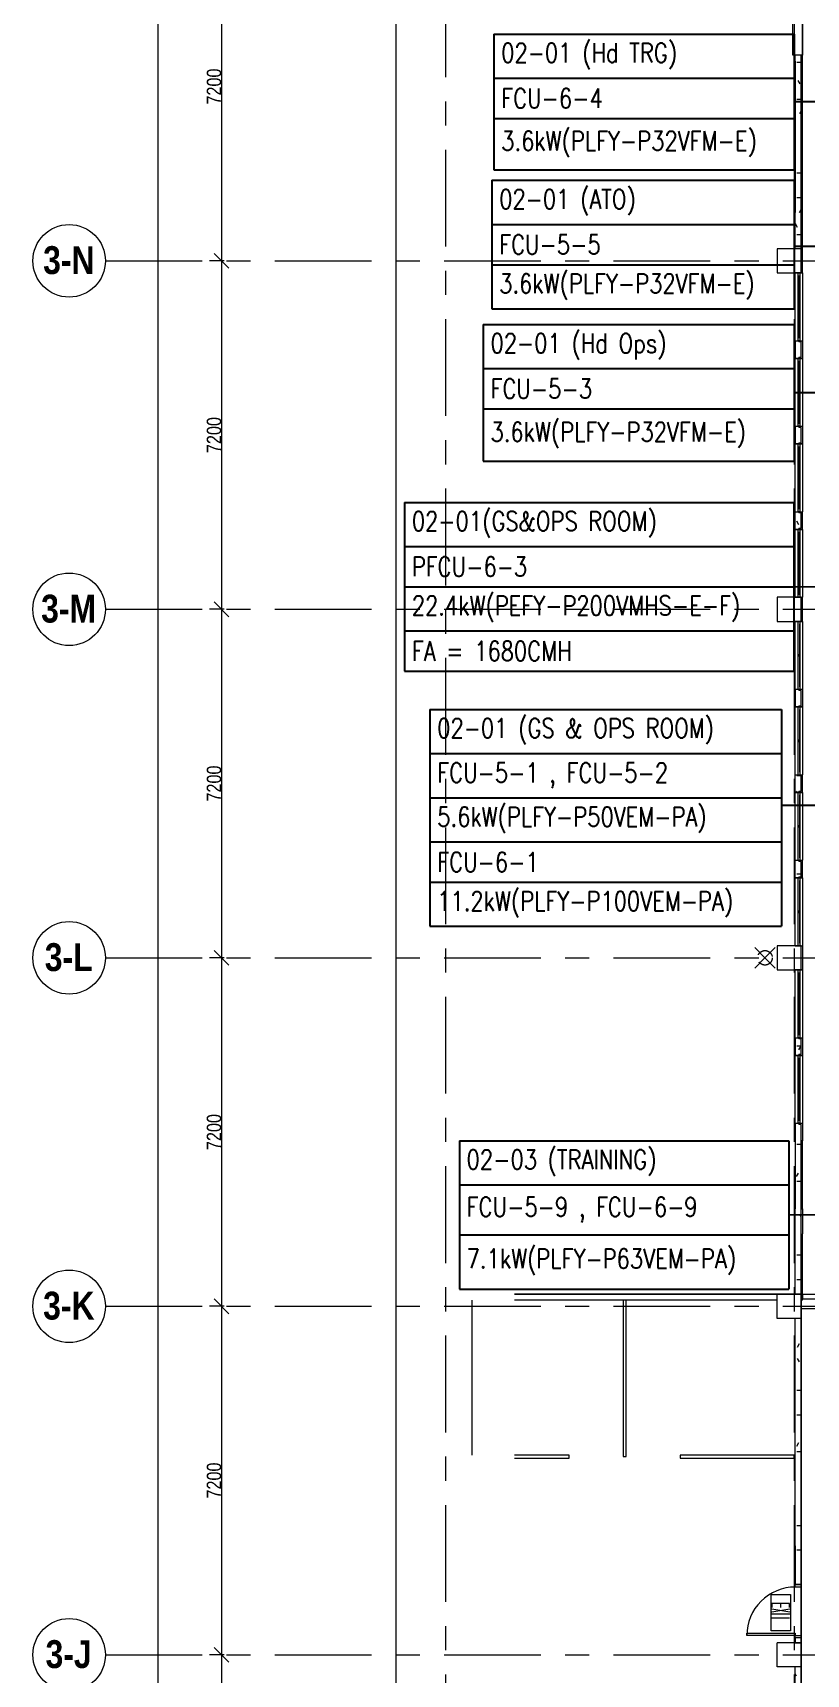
# Model space of a CAD drawing. Header units: millimetres. Extents: x 50620 to 404449, y -131543 to 97.
# Drawn here: x 311382 to 327363, y -64398 to -30488 of the extents above; entities that cross this region are included whole.
import ezdxf

# ---------------------------------------------------------------- set-up
doc = ezdxf.new("R2010")
doc.units = ezdxf.units.MM
doc.linetypes.add('IDA - Grid Line', pattern=[3500, 2000, -500, 500, -500])
doc.linetypes.add('IDA - Hidden 065', pattern=[537.5, 375, -162.5])
doc.layers.get('Defpoints').update_dxf_attribs({"color": 130})
for name, color, linetype, lineweight in [('A-_ANOT----_D', 8, 'Continuous', 9), ('A-_DETA----_ED-1', 8, 'Continuous', 9), ('A-_DETA----_ED-2', 8, 'IDA - Hidden 065', 9), ('A-_DOOR----_E', 8, 'Continuous', 9), ('A-_FLOR----_E', 8, 'Continuous', 9), ('A-_FURT----_E', 8, 'Continuous', 9), ('A-_HANR----_E1', 8, 'Continuous', 9), ('A-_HANR----_E3', 8, 'Continuous', 9), ('A-_WALL----_E', 8, 'Continuous', 9), ('A-_WALL----_E-1', 8, 'Continuous', 18), ('A-_WALL----_H-1', 8, 'Continuous', 9), ('A-_WALL----_H-2', 8, 'Continuous', 9), ('A-_WALLPRTN_E', 8, 'Continuous', 9), ('A-_WALLPRTN_E-1', 8, 'Continuous', 18), ('A-_WIND----_E', 8, 'Continuous', 9), ('E-_LIGT----_E', 8, 'Continuous', 5), ('M-_ARCHI', 8, 'Continuous', 5), ('M_ACMV_ANNOTATION', 7, 'Continuous', 20), ('S-_ANOTGRID_E', 8, 'Continuous', 5), ('S-_COLN----_E', 8, 'Continuous', 5), ('S-_COLN----_E-1', 8, 'Continuous', 5)]:
    doc.layers.add(name, color=color, linetype=linetype, lineweight=lineweight)
doc.layers.add('A-_DETA----_E-13', color=5, linetype='IDA - Hidden 065', lineweight=9, true_color=0x0000ff)
doc.layers.add('S-_ANOTGRID_E-1', color=9, linetype='IDA - Grid Line', lineweight=5, true_color=0x808080)
doc.styles.add('Arial', font='arial.ttf', dxfattribs={"width": 0.8, "height": 300})
doc.styles.add('Arial Narrow_B', font='ARIALNB.TTF', dxfattribs={"height": 150})
doc.styles.add('SIMPLEX', font='simplex.shx', dxfattribs={"width": 0.8})
doc.styles.get("Standard").update_dxf_attribs({"font": 'arial.ttf'})
doc.dimstyles.new('IDA_-_Arial_-_2_5mm_-_Black_-_Diagonal', dxfattribs={"dimscale": 304.8, "dimtxt": 300, "dimasz": 1, "dimexe": 0.82021, "dimexo": 0.410105, "dimgap": 0, "dimtad": 1, "dimdec": 0, "dimzin": 0, "dimdsep": 46, "dimtxsty": 'Arial', "dimblk1": 'OBLIQUE', "dimblk2": 'OBLIQUE', "dimsah": 1, "dimcen": 0.09, "dimdle": 0.82021, "dimadec": 6, "dimazin": 0, "dimtfac": 1, "dimtdec": 0, "dimtmove": 0, "dimatfit": 2, "dimfxl": 1, "dimtvp": 1, "dimtolj": 1, "dimtzin": 0, "dimarcsym": 2})
doc.dimstyles.get("Standard").update_dxf_attribs({"dimtxt": 200, "dimasz": 150, "dimexe": 0.18, "dimexo": 0.0625, "dimgap": 10, "dimtad": 1, "dimtih": 1, "dimtoh": 1, "dimdec": 0, "dimzin": 0, "dimdsep": 46, "dimtxsty": 'Standard', "dimcen": 0.09, "dimclrd": 256, "dimclre": 256, "dimclrt": 256, "dimadec": 0, "dimazin": 0, "dimtfac": 1, "dimtdec": 0, "dimtofl": 0, "dimtmove": 0, "dimatfit": 3, "dimfxl": 1, "dimtolj": 1, "dimtzin": 0, "dimarcsym": 1})
pattern_1 = [(6e-11, (102886.37, 38752.37), (1016, 254), [83.82, -678.18, 83.82, -678.18, -4064]), (6e-11, (102886.37, 38752.37), (1016, 254), [-1524, 83.82, -1440.18, 83.82, -678.18, -1778]), (6e-11, (102886.37, 38752.37), (1016, 254), [-3810, 83.82, -424.18, 83.82, -1186.18]), (120, (103267.37, 38879.37), (-727.97045, 752.8818), [83.82, -678.18, 83.82, -678.18, -4064]), (120, (103267.37, 38879.37), (-727.97045, 752.8818), [-1524, 83.82, -1440.18, 83.82, -678.18, -1778]), (120, (103267.37, 38879.37), (-727.97045, 752.8818), [-3810, 83.82, -424.18, 83.82, -1186.18]), (240, (103394.37, 39387.37), (-288.02955, -1006.8818), [83.82, -678.18, 83.82, -678.18, -4064]), (240, (103394.37, 39387.37), (-288.02955, -1006.8818), [-1524, 83.82, -1440.18, 83.82, -678.18, -1778]), (240, (103394.37, 39387.37), (-288.02955, -1006.8818), [-3810, 83.82, -424.18, 83.82, -1186.18])]

# ---------------------------------------------------------------- blocks, each defined once
blk = doc.blocks.new('*T92')
at = {"layer": 'M_ACMV_ANNOTATION', "color": 0, "linetype": 'ByBlock', "lineweight": -2, "transparency": 16777216}
for p, q in [((0, 0), (7266, 0)), ((0, 0), (0, -4482)), ((7266, 0), (7266, -4482)), ((0, -910), (7266, -910)), ((0, -1829), (7266, -1829)), ((0, -2739), (7266, -2739)), ((0, -3572), (7266, -3572)), ((0, -4482), (7266, -4482))]:
    blk.add_line(p, q, dxfattribs=at)
at = {"layer": 'M_ACMV_ANNOTATION', "transparency": 16777216, "char_height": 400, "width": 6966.2, "attachment_point": 4, "style": 'SIMPLEX'}
for s, insert in [('02-01 (GS & OPS ROOM)', (150, -455)), ('{\\Fsimplex|c0;FCU-5-1 , FCU-5-2 }', (150, -1369)), ('{\\Fsimplex|c0;5.6kW(PLFY-P50VEM-PA)}', (150, -2284)), ('{\\Fsimplex|c0;FCU-6-1}', (150, -3155)), ('11.2kW(PLFY-P100VEM-PA)', (150, -4027))]:
    blk.add_mtext(s, dxfattribs=dict(at, insert=insert))
blk = doc.blocks.new('*T60')
at = {"layer": 'M_ACMV_ANNOTATION', "color": 0, "linetype": 'ByBlock', "lineweight": -2, "transparency": 16777216}
for p, q in [((0, 0), (6423, 0)), ((0, 0), (0, -2827)), ((6423, 0), (6423, -2827)), ((0, -910), (6423, -910)), ((0, -1743), (6423, -1743)), ((0, -2827), (6423, -2827))]:
    blk.add_line(p, q, dxfattribs=at)
at = {"layer": 'M_ACMV_ANNOTATION', "transparency": 16777216, "char_height": 400, "width": 6122.82, "attachment_point": 4, "style": 'SIMPLEX'}
for s, insert in [('{\\Fsimplex|c0;02-01 (Hd Ops)}', (150, -455)), ('{\\Fsimplex|c0;FCU-5-3}', (150, -1326)), ('{\\Fsimplex|c0;3.6kW(PLFY-P32VFM-E)}', (150, -2285))]:
    blk.add_mtext(s, dxfattribs=dict(at, insert=insert))
blk = doc.blocks.new('*T62')
at = {"layer": 'M_ACMV_ANNOTATION', "color": 0, "linetype": 'ByBlock', "lineweight": -2, "transparency": 16777216}
for p, q in [((0, 0), (6806, 0)), ((0, 0), (0, -3063)), ((6806, 0), (6806, -3063)), ((0, -910), (6806, -910)), ((0, -1941), (6806, -1941)), ((0, -3063), (6806, -3063))]:
    blk.add_line(p, q, dxfattribs=at)
at = {"layer": 'M_ACMV_ANNOTATION', "transparency": 16777216, "char_height": 400, "width": 6505.94, "attachment_point": 4, "style": 'SIMPLEX'}
for s, insert in [('02-03 (TRAINING)', (150, -455)), ('{\\Fsimplex|c0;FCU-5-9 , FCU-6-9}', (150, -1425)), ('{\\Fsimplex|c0;7.1kW(PLFY-P63VEM-PA)}', (150, -2502))]:
    blk.add_mtext(s, dxfattribs=dict(at, insert=insert))
blk = doc.blocks.new('*T73')
at = {"layer": 'M_ACMV_ANNOTATION', "color": 0, "linetype": 'ByBlock', "lineweight": -2, "transparency": 16777216}
for p, q in [((0, 0), (8047, 0)), ((0, 0), (0, -3486)), ((8047, 0), (8047, -3486)), ((0, -910), (8047, -910)), ((0, -1743), (8047, -1743)), ((0, -2652), (8047, -2652)), ((0, -3486), (8047, -3486))]:
    blk.add_line(p, q, dxfattribs=at)
at = {"layer": 'M_ACMV_ANNOTATION', "transparency": 16777216, "char_height": 400, "width": 7746.88, "attachment_point": 4, "style": 'SIMPLEX'}
for s, insert in [('02-01(GS&OPS ROOM)', (150, -455)), ('{\\Fsimplex|c0;PFCU-6-3}', (150, -1326)), ('{\\Fsimplex|c0;22.4kW(PEFY-P200VMHS-E-F)}', (150, -2198)), ('{\\Fsimplex|c0;FA = 1680CMH}', (150, -3069))]:
    blk.add_mtext(s, dxfattribs=dict(at, insert=insert))
blk = doc.blocks.new('*T80')
at = {"layer": 'M_ACMV_ANNOTATION', "color": 0, "linetype": 'ByBlock', "lineweight": -2, "transparency": 16777216}
for p, q in [((0, 0), (6244, 0)), ((0, 0), (0, -2652)), ((6244, 0), (6244, -2652)), ((0, -910), (6244, -910)), ((0, -1743), (6244, -1743)), ((0, -2652), (6244, -2652))]:
    blk.add_line(p, q, dxfattribs=at)
at = {"layer": 'M_ACMV_ANNOTATION', "transparency": 16777216, "char_height": 400, "width": 5944.5, "attachment_point": 4, "style": 'SIMPLEX'}
for s, insert in [('{\\Fsimplex|c0;02-01 (ATO)}', (150, -455)), ('{\\Fsimplex|c0;FCU-5-5}', (150, -1326)), ('{\\Fsimplex|c0;3.6kW(PLFY-P32VFM-E)}', (150, -2198))]:
    blk.add_mtext(s, dxfattribs=dict(at, insert=insert))
blk = doc.blocks.new('*T81')
at = {"layer": 'M_ACMV_ANNOTATION', "color": 0, "linetype": 'ByBlock', "lineweight": -2, "transparency": 16777216}
for p, q in [((0, 0), (6202, 0)), ((0, 0), (0, -2801)), ((6202, 0), (6202, -2801)), ((0, -910), (6202, -910)), ((0, -1743), (6202, -1743)), ((0, -2801), (6202, -2801))]:
    blk.add_line(p, q, dxfattribs=at)
at = {"layer": 'M_ACMV_ANNOTATION', "transparency": 16777216, "char_height": 400, "width": 5902.15, "attachment_point": 4, "style": 'SIMPLEX'}
for s, insert in [('{\\Fsimplex|c0;02-01 (Hd TRG)}', (150, -455)), ('{\\Fsimplex|c0;FCU-6-4}', (150, -1326)), ('{\\Fsimplex|c0;3.6kW(PLFY-P32VFM-E)}', (150, -2272))]:
    blk.add_mtext(s, dxfattribs=dict(at, insert=insert))
blk = doc.blocks.new('IDA - Casement w Top Hung - 2 Panels - 1400L X 1500H - B3-AW05-5114202-BLK 2 2ND STOREY PLAN')
at = {"layer": 'A-_WIND----_E'}
for p, q in [((-700, 17.5), (700, 17.5)), ((-700, 17.5), (-700, -17.5)), ((-650, 17.5), (-615, 17.5)), ((-650, 17.5), (-25, 17.5)), ((-650, 17.5), (650, 17.5)), ((-650, 17.5), (650, 17.5)), ((-615, 17.5), (-35, 17.5)), ((-615, 17.5), (-60, 17.5)), ((-35, 17.5), (0, 17.5)), ((25, 17.5), (-24.9, 17.5)), ((0, 17.5), (35, 17.5)), ((25, 17.5), (650, 17.5)), ((35, 17.5), (615, 17.5)), ((60, 17.5), (615, 17.5)), ((615, 17.5), (650, 17.5)), ((700, 17.5), (700, -17.5)), ((700, -17.5), (-700, -17.5)), ((-615, -17.5), (-650, -17.5)), ((-25, -17.5), (-650, -17.5)), ((650, -17.5), (-650, -17.5)), ((-650, -17.5), (650, -17.5)), ((-35, -17.5), (-615, -17.5)), ((-60, -17.5), (-615, -17.5)), ((0, -17.5), (-35, -17.5)), ((25, -17.5), (-24.9, -17.5)), ((35, -17.5), (0, -17.5)), ((650, -17.5), (25, -17.5)), ((615, -17.5), (35, -17.5)), ((615, -17.5), (60, -17.5)), ((650, -17.5), (615, -17.5))]:
    blk.add_line(p, q, dxfattribs=at)
blk = doc.blocks.new('IDA - Casement w Top Hung - 2 Panels - 1400L X 1500H - B3-AW05-5114203-BLK 2 2ND STOREY PLAN')
at = {"layer": 'A-_WIND----_E'}
for p, q in [((-700, 17.5), (700, 17.5)), ((-700, 17.5), (-700, -17.5)), ((-615, 17.5), (-650, 17.5)), ((-650, 17.5), (-25, 17.5)), ((-650, 17.5), (650, 17.5)), ((650, 17.5), (-650, 17.5)), ((-35, 17.5), (-615, 17.5)), ((-615, 17.5), (-60, 17.5)), ((0, 17.5), (-35, 17.5)), ((-24.9, 17.5), (25, 17.5)), ((35, 17.5), (0, 17.5)), ((25, 17.5), (650, 17.5)), ((615, 17.5), (35, 17.5)), ((60, 17.5), (615, 17.5)), ((650, 17.5), (615, 17.5)), ((700, 17.5), (700, -17.5)), ((700, -17.5), (-700, -17.5)), ((-650, -17.5), (-615, -17.5)), ((-25, -17.5), (-650, -17.5)), ((650, -17.5), (-650, -17.5)), ((650, -17.5), (-650, -17.5)), ((-615, -17.5), (-35, -17.5)), ((-60, -17.5), (-615, -17.5)), ((-35, -17.5), (0, -17.5)), ((-24.9, -17.5), (25, -17.5)), ((0, -17.5), (35, -17.5)), ((650, -17.5), (25, -17.5)), ((35, -17.5), (615, -17.5)), ((615, -17.5), (60, -17.5)), ((615, -17.5), (650, -17.5))]:
    blk.add_line(p, q, dxfattribs=at)
blk = doc.blocks.new('Railing - Railing-3375330-BLK 2 2ND STOREY PLAN')
at = {"layer": 'A-_HANR----_E3'}
for p, q in [((71972, 71299), (72172, 71299)), ((71972, 68349), (71972, 71299)), ((72172, 71299), (72172, 68349)), ((72172, 68349), (71972, 68349))]:
    blk.add_line(p, q, dxfattribs=at)
blk = doc.blocks.new('Railing - Railing-5474100-BLK 2 2ND STOREY PLAN')
at = {"layer": 'A-_HANR----_E3'}
for p, q in [((72147, 42449), (72147, 42649)), ((79247, 42449), (72147, 42449)), ((79247, 42649), (72172, 42649)), ((82547, 42649), (79247, 42649)), ((82547, 42449), (79247, 42449)), ((82672, 42649), (82547, 42649)), ((82672, 42449), (82547, 42449)), ((82672, 42649), (82672, 42449))]:
    blk.add_line(p, q, dxfattribs=at)
blk = doc.blocks.new('IDA - Rectangle Column - 500 x 500-6223883-BLK 2 2ND STOREY PLAN')
at = {"layer": 'S-_COLN----_E-1'}
for p, q in [((250, 250), (-250, 250)), ((-250, 250), (-250, -250)), ((250, -250), (250, 250)), ((-250, -250), (250, -250))]:
    blk.add_line(p, q, dxfattribs=at)
blk = doc.blocks.new('IDA - F - Single - Swing - 1100L X 2200H - B3-TD01-5070007-BLK 2 2ND STOREY PLAN')
at = {"layer": 'A-_DOOR----_E'}
for p, q in [((-550, 62.5), (-500, 62.5)), ((-550, -62.5), (-550, 62.5)), ((-500, 62.5), (-500, -62.5)), ((500, 62.5), (550, 62.5)), ((500, -62.5), (500, 62.5)), ((550, 62.5), (550, -62.5)), ((-500, -62.5), (-550, -62.5)), ((450, -62.5), (500, -62.5)), ((450, -1062.5), (450, -62.5)), ((500, -62.5), (500, -1062.5)), ((550, -62.5), (500, -62.5)), ((500, -1062.5), (450, -1062.5))]:
    blk.add_line(p, q, dxfattribs=at)
blk.add_arc((500, -62.5), 1000, 180, 270, dxfattribs=at)
blk = doc.blocks.new('IDA - Exit Sign - IDA - Exit Sign-5637389-BLK 2 2ND STOREY PLAN')
at = {"layer": 'A-_DETA----_ED-2'}
for p, q in [((-157, -115), (-157, -483)), ((-77, -115), (-157, -115)), ((-77, -300), (-157, -300)), ((-42, -113), (21, -488)), ((21, -113), (-42, -488)), ((62, -113), (62, -488)), ((142, -115), (142, -488)), ((-157, -483), (-77, -483))]:
    blk.add_line(p, q, dxfattribs=at)
at = {"layer": 'E-_LIGT----_E'}
for p, q in [((-343, -500), (-343, -100)), ((-343, -100), (407, -100)), ((407, -100), (407, -500)), ((407, -500), (-343, -500))]:
    blk.add_line(p, q, dxfattribs=at)
blk = doc.blocks.new('IDA- Fire Extinguisher - 9kg ABC-6822011-BLK 2 2ND STOREY PLAN')
at = {"layer": 'A-_DETA----_ED-2'}
for p in [(-212, -38), (-212, -462), (212, -38), (212, -462)]:
    blk.add_line(p, (0, -250), dxfattribs=at)
blk.add_circle((0, -250), 150, dxfattribs=at)
blk = doc.blocks.new('M_Break Line - M_Break Line-5932153-BLK 2 2ND STOREY PLAN')
at = {"layer": 'A-_DETA----_ED-1'}
blk.add_line((350, 0), (64224, 0), dxfattribs=at)
blk = doc.blocks.new('Grid - 3_0mm Dia-3628821-BLK 2 2ND STOREY PLAN')
at = {"layer": 'S-_ANOTGRID_E'}
blk.add_circle((0, 0), 3, dxfattribs=at)
blk = doc.blocks.new('_Oblique')
at = {"color": 0, "linetype": 'ByBlock', "lineweight": -2}
blk.add_line((-0.5, -0.5), (0.5, 0.5), dxfattribs=at)
blk = doc.blocks.new('*D450')
at = {"layer": 'A-_ANOT----_D', "color": 0, "lineweight": -2, "transparency": 16777216}
for p, q in [((-69705, 250), (-69705, -7450)), ((-69654, 0), (-69955, 0)), ((-69654, -7200), (-69955, -7200))]:
    blk.add_line(p, q, dxfattribs=at)
at = {"layer": 'Defpoints', "color": 0, "transparency": 16777216}
for p in [(-69529, 0), (-69705, -7200), (-69529, -7200)]:
    blk.add_point(p, dxfattribs=at)
at = {"layer": 'A-_ANOT----_D', "color": 0, "lineweight": -2, "transparency": 16777216, "xscale": 304.8, "yscale": 304.8, "zscale": 304.8}
for p, rotation in [((-69705, 0), 90.00001134780761), ((-69705, -7200), 270.0000113478076)]:
    blk.add_blockref('_Oblique', p, dxfattribs=dict(at, rotation=rotation))
at = {"layer": 'A-_ANOT----_D', "color": 0, "lineweight": 5, "transparency": 16777216, "insert": (-69859, -3600), "char_height": 300, "width": 1900.66, "attachment_point": 5, "rotation": 90, "style": 'Arial'}
blk.add_mtext('\\A1;7200', dxfattribs=at)
blk = doc.blocks.new('*D451')
at = {"layer": 'A-_ANOT----_D', "color": 0, "lineweight": -2, "transparency": 16777216}
for p, q in [((-69705, -6950), (-69705, -14650)), ((-69654, -7200), (-69955, -7200)), ((-69654, -14400), (-69955, -14400))]:
    blk.add_line(p, q, dxfattribs=at)
at = {"layer": 'Defpoints', "color": 0, "transparency": 16777216}
for p in [(-69529, -7200), (-69705, -14400), (-69529, -14400)]:
    blk.add_point(p, dxfattribs=at)
at = {"layer": 'A-_ANOT----_D', "color": 0, "lineweight": -2, "transparency": 16777216, "xscale": 304.8, "yscale": 304.8, "zscale": 304.8}
for p, rotation in [((-69705, -7200), 90.00001134780761), ((-69705, -14400), 270.0000113478076)]:
    blk.add_blockref('_Oblique', p, dxfattribs=dict(at, rotation=rotation))
at = {"layer": 'A-_ANOT----_D', "color": 0, "lineweight": 5, "transparency": 16777216, "insert": (-69859, -10800), "char_height": 300, "width": 1900.66, "attachment_point": 5, "rotation": 90, "style": 'Arial'}
blk.add_mtext('\\A1;7200', dxfattribs=at)
blk = doc.blocks.new('*D452')
at = {"layer": 'A-_ANOT----_D', "color": 0, "lineweight": -2, "transparency": 16777216}
for p, q in [((-69705, -14150), (-69705, -21850)), ((-69654, -14400), (-69955, -14400)), ((-69654, -21600), (-69955, -21600))]:
    blk.add_line(p, q, dxfattribs=at)
at = {"layer": 'Defpoints', "color": 0, "transparency": 16777216}
for p in [(-69529, -14400), (-69705, -21600), (-69529, -21600)]:
    blk.add_point(p, dxfattribs=at)
at = {"layer": 'A-_ANOT----_D', "color": 0, "lineweight": -2, "transparency": 16777216, "xscale": 304.8, "yscale": 304.8, "zscale": 304.8}
for p, rotation in [((-69705, -14400), 90.00001134780761), ((-69705, -21600), 270.0000113478076)]:
    blk.add_blockref('_Oblique', p, dxfattribs=dict(at, rotation=rotation))
at = {"layer": 'A-_ANOT----_D', "color": 0, "lineweight": 5, "transparency": 16777216, "insert": (-69859, -18000), "char_height": 300, "width": 1900.66, "attachment_point": 5, "rotation": 90, "style": 'Arial'}
blk.add_mtext('\\A1;7200', dxfattribs=at)
blk = doc.blocks.new('*D453')
at = {"layer": 'A-_ANOT----_D', "color": 0, "lineweight": -2, "transparency": 16777216}
for p, q in [((-69705, -21350), (-69705, -29050)), ((-69654, -21600), (-69955, -21600)), ((-69654, -28800), (-69955, -28800))]:
    blk.add_line(p, q, dxfattribs=at)
at = {"layer": 'Defpoints', "color": 0, "transparency": 16777216}
for p in [(-69529, -21600), (-69705, -28800), (-69529, -28800)]:
    blk.add_point(p, dxfattribs=at)
at = {"layer": 'A-_ANOT----_D', "color": 0, "lineweight": -2, "transparency": 16777216, "xscale": 304.8, "yscale": 304.8, "zscale": 304.8}
for p, rotation in [((-69705, -21600), 90.00001134780761), ((-69705, -28800), 270.0000113478076)]:
    blk.add_blockref('_Oblique', p, dxfattribs=dict(at, rotation=rotation))
at = {"layer": 'A-_ANOT----_D', "color": 0, "lineweight": 5, "transparency": 16777216, "insert": (-69859, -25200), "char_height": 300, "width": 1900.66, "attachment_point": 5, "rotation": 90, "style": 'Arial'}
blk.add_mtext('\\A1;7200', dxfattribs=at)
blk = doc.blocks.new('*D454')
at = {"layer": 'A-_ANOT----_D', "color": 0, "lineweight": -2, "transparency": 16777216}
for p, q in [((-69654, -28800), (-69955, -28800)), ((-69705, -28550), (-69705, -36250)), ((-69654, -36000), (-69955, -36000))]:
    blk.add_line(p, q, dxfattribs=at)
at = {"layer": 'Defpoints', "color": 0, "transparency": 16777216}
for p in [(-69529, -28800), (-69705, -36000), (-69529, -36000)]:
    blk.add_point(p, dxfattribs=at)
at = {"layer": 'A-_ANOT----_D', "color": 0, "lineweight": -2, "transparency": 16777216, "xscale": 304.8, "yscale": 304.8, "zscale": 304.8}
for p, rotation in [((-69705, -28800), 90.00001134780761), ((-69705, -36000), 270.0000113478076)]:
    blk.add_blockref('_Oblique', p, dxfattribs=dict(at, rotation=rotation))
at = {"layer": 'A-_ANOT----_D', "color": 0, "lineweight": 5, "transparency": 16777216, "insert": (-69859, -32400), "char_height": 300, "width": 1900.66, "attachment_point": 5, "rotation": 90, "style": 'Arial'}
blk.add_mtext('\\A1;7200', dxfattribs=at)
blk = doc.blocks.new('*D455')
at = {"layer": 'A-_ANOT----_D', "color": 0, "lineweight": -2, "transparency": 16777216}
for p, q in [((-69705, -35750), (-69705, -43450)), ((-69654, -36000), (-69955, -36000)), ((-69654, -43200), (-69955, -43200))]:
    blk.add_line(p, q, dxfattribs=at)
at = {"layer": 'Defpoints', "color": 0, "transparency": 16777216}
for p in [(-69529, -36000), (-69705, -43200), (-69529, -43200)]:
    blk.add_point(p, dxfattribs=at)
at = {"layer": 'A-_ANOT----_D', "color": 0, "lineweight": -2, "transparency": 16777216, "xscale": 304.8, "yscale": 304.8, "zscale": 304.8}
for p, rotation in [((-69705, -36000), 90.00001134780761), ((-69705, -43200), 270.0000113478076)]:
    blk.add_blockref('_Oblique', p, dxfattribs=dict(at, rotation=rotation))
at = {"layer": 'A-_ANOT----_D', "color": 0, "lineweight": 5, "transparency": 16777216, "insert": (-69859, -39600), "char_height": 300, "width": 1900.66, "attachment_point": 5, "rotation": 90, "style": 'Arial'}
blk.add_mtext('\\A1;7200', dxfattribs=at)
blk = doc.blocks.new('*D463')
at = {"layer": 'A-_ANOT----_D', "color": 0, "lineweight": -2, "transparency": 16777216}
for p, q in [((-71022, 12250), (-71022, -91450)), ((-70970, 12000), (-71272, 12000)), ((-70970, -91200), (-71272, -91200))]:
    blk.add_line(p, q, dxfattribs=at)
at = {"layer": 'Defpoints', "color": 0, "transparency": 16777216}
for p in [(-70845, 12000), (-71022, -91200), (-70845, -91200)]:
    blk.add_point(p, dxfattribs=at)
at = {"layer": 'A-_ANOT----_D', "color": 0, "lineweight": -2, "transparency": 16777216, "xscale": 304.8, "yscale": 304.8, "zscale": 304.8}
for p, rotation in [((-71022, 12000), 90.00001134780761), ((-71022, -91200), 270.0000113478076)]:
    blk.add_blockref('_Oblique', p, dxfattribs=dict(at, rotation=rotation))
at = {"layer": 'A-_ANOT----_D', "color": 0, "lineweight": 5, "transparency": 16777216, "insert": (-71175, -39600), "char_height": 300, "width": 2850.99, "attachment_point": 5, "rotation": 90, "style": 'Arial'}
blk.add_mtext('\\A1;103200', dxfattribs=at)
blk = doc.blocks.new('ARCHI 2ND_2024 09 11')
at = {"layer": 'A-_WALL----_H-1', "lineweight": 5}
h = blk.add_hatch(dxfattribs=at)
h.set_pattern_fill('FP_3', color=8, style=0, pattern_type=2)
h.set_pattern_definition(pattern_1)
h.paths.add_polyline_path([(-57725, -33750), (-57725, -29050), (-57850, -29050), (-57850, -33750)])
h = blk.add_hatch(dxfattribs=at)
h.set_pattern_fill('FP_3', color=8, style=0, pattern_type=2)
h.set_pattern_definition(pattern_1)
h.paths.add_polyline_path([(-57725, -37125), (-57725, -36250), (-57850, -36250), (-57850, -37125)])
h.paths.add_polyline_path([(-57850, -35750), (-57725, -35750), (-57725, -35650), (-57850, -35650)])
h.paths.add_polyline_path([(-57725, -34550), (-57725, -33750), (-57850, -33750), (-57850, -34550), (-57787.5, -34550)])
at = {"layer": 'A-_WALL----_H-2', "lineweight": 5}
h = blk.add_hatch(dxfattribs=at)
h.set_pattern_fill('FP_3', color=8, style=0, pattern_type=2)
h.set_pattern_definition(pattern_1)
h.paths.add_polyline_path([(-57725, -6325), (-57725, -2950), (-57850, -2950), (-57850, -6325), (-57775, -6325)])
h = blk.add_hatch(dxfattribs=at)
h.set_pattern_fill('FP_3', color=8, style=0, pattern_type=2)
h.set_pattern_definition(pattern_1)
h.paths.add_polyline_path([(-57725, -28550), (-57725, -26783.3), (-57850, -26783.3), (-57850, -28550)])
h.paths.add_polyline_path([(-57725, -25383.3), (-57725, -25041.7), (-57775, -25041.7), (-57775, -25016.7), (-57850, -25016.7), (-57850, -25383.3), (-57740.5, -25383.3)])
h.paths.add_polyline_path([(-57775, -23616.7), (-57775, -23591.7), (-57725, -23591.7), (-57725, -23275), (-57775, -23275), (-57775, -23250), (-57850, -23250), (-57850, -23616.7), (-57778.9, -23616.7)])
h.paths.add_polyline_path([(-57792.7, -19950), (-57775, -19950), (-57775, -19925), (-57725, -19925), (-57725, -19608.3), (-57775, -19608.3), (-57775, -19583.3), (-57850, -19583.3), (-57850, -19950)])
h.paths.add_polyline_path([(-57775, -18183.3), (-57775, -18158.3), (-57725, -18158.3), (-57725, -17841.7), (-57775, -17841.7), (-57777.4, -17816.7), (-57850, -17816.7), (-57850, -18183.3), (-57775.6, -18183.3)])
h.paths.add_polyline_path([(-57850, -16416.7), (-57775, -16416.7), (-57775, -16391.7), (-57725, -16391.7), (-57725, -16075), (-57775, -16075), (-57775, -16050), (-57850, -16050)])
h.paths.add_polyline_path([(-57850, -12750), (-57775, -12750), (-57775, -12725), (-57725, -12725), (-57725, -12408.3), (-57775, -12408.3), (-57775, -12383.3), (-57850, -12383.3), (-57850, -12604)])
h.paths.add_polyline_path([(-57850, -10983.3), (-57775, -10983.3), (-57775, -10958.3), (-57725, -10958.3), (-57725, -10641.7), (-57775, -10641.7), (-57775, -10616.7), (-57850, -10616.7)])
h.paths.add_polyline_path([(-57819.4, -9216.7), (-57775, -9216.7), (-57775, -9191.7), (-57725, -9191.7), (-57725, -8875), (-57775, -8875), (-57775, -8850), (-57850, -8850), (-57850, -9216.7)])
h.paths.add_polyline_path([(-57725, -6950), (-57725, -6325), (-57850, -6325), (-57850, -6950), (-57746.6, -6950)])
h = blk.add_hatch(dxfattribs=at)
h.set_pattern_fill('FP_3', color=8, style=0, pattern_type=2)
h.set_pattern_definition(pattern_1)
h.paths.add_polyline_path([(-57733.6, -26783.3), (-57725, -26783.3), (-57725, -25383.3), (-57850, -25383.3), (-57850, -26783.3)])
at = {"layer": 'A-_DETA----_E-13', "color": 8, "lineweight": 5}
blk.add_line((-57700, -15425), (-57700, -15685), dxfattribs=at)
at = {"layer": 'A-_FLOR----_E', "color": 8, "lineweight": 5}
for p, q in [((-57700, -2950), (-57700, 2700)), ((-57725, -2950), (-57700, -2950)), ((-57725, -7425), (-57725, -2950)), ((-57725, -9191.7), (-57725, -8875)), ((-57725, -10958.3), (-57725, -10641.7)), ((-57725, -12725), (-57725, -12408.3)), ((-57725, -14625), (-57725, -14175)), ((-57725, -16391.7), (-57725, -16075)), ((-57725, -18158.3), (-57725, -17841.7)), ((-57725, -19925), (-57725, -19608.3)), ((-57725, -21825), (-57725, -21375)), ((-57725, -23591.7), (-57725, -23275)), ((-57725, -25383.3), (-57725, -25041.7)), ((-57725, -28550), (-57725, -26783.3)), ((-63650, -28550), (-57850, -28550)), ((-57725, -28550), (-63650, -28550)), ((-57850, -28550), (-57725, -28550)), ((-57725, -37250), (-57725, -28550)), ((-57725, -28650), (-57725, -28675)), ((-57725, -28675), (-57725, -33600)), ((-50625, -28650), (-57700, -28650)), ((-52725, -28850), (-57725, -28850)), ((-57725, -28850), (-57725, -33600)), ((-57725, -33750), (-57725, -45450))]:
    blk.add_line(p, q, dxfattribs=at)
at = {"layer": 'A-_WALL----_E', "color": 8, "lineweight": 5}
for p, q in [((-57850, -3012.5), (-57850, -2950)), ((-57850, -3075), (-57850, -3012.5)), ((-57725, -6325), (-57725, -2950)), ((-57850, -6325), (-57850, -6200)), ((-57725, -6325), (-57700, -6325)), ((-57700, -6325), (-57725, -6325)), ((-57725, -7425), (-57725, -6325)), ((-57850, -8850), (-57850, -7450)), ((-57700, -7450), (-57850, -7450)), ((-57700, -7450), (-57700, -8850)), ((-57850, -8850), (-57700, -8850)), ((-57775, -8850), (-57775, -8875)), ((-57725, -8875), (-57775, -8875)), ((-57725, -9191.7), (-57725, -8875)), ((-57850, -10616.7), (-57850, -9216.7)), ((-57700, -9216.7), (-57850, -9216.7)), ((-57775, -9191.7), (-57775, -9216.7)), ((-57775, -9191.7), (-57725, -9191.7)), ((-57700, -9216.7), (-57700, -10616.7)), ((-57850, -10616.7), (-57700, -10616.7)), ((-57775, -10616.7), (-57775, -10641.7)), ((-57725, -10641.7), (-57775, -10641.7)), ((-57725, -10958.3), (-57725, -10641.7)), ((-57850, -12383.3), (-57850, -10983.3)), ((-57700, -10983.3), (-57850, -10983.3)), ((-57775, -10958.3), (-57775, -10983.3)), ((-57775, -10958.3), (-57725, -10958.3)), ((-57700, -10983.3), (-57700, -12383.3)), ((-57850, -12383.3), (-57700, -12383.3)), ((-57775, -12383.3), (-57775, -12408.3)), ((-57725, -12408.3), (-57775, -12408.3)), ((-57725, -12725), (-57725, -12408.3)), ((-57850, -14150), (-57850, -12750)), ((-57700, -12750), (-57850, -12750)), ((-57775, -12725), (-57775, -12750)), ((-57775, -12725), (-57725, -12725)), ((-57700, -12750), (-57700, -14150)), ((-57850, -14150), (-57700, -14150)), ((-57725, -14625), (-57725, -14175)), ((-57850, -16050), (-57850, -14650)), ((-57700, -14650), (-57850, -14650)), ((-57700, -14650), (-57700, -16050)), ((-57850, -16050), (-57700, -16050)), ((-57775, -16050), (-57775, -16075)), ((-57725, -16075), (-57775, -16075)), ((-57725, -16391.7), (-57725, -16075)), ((-57850, -17816.7), (-57850, -16416.7)), ((-57700, -16416.7), (-57850, -16416.7)), ((-57775, -16391.7), (-57775, -16416.7)), ((-57775, -16391.7), (-57725, -16391.7)), ((-57700, -16416.7), (-57700, -17816.7)), ((-57850, -17816.7), (-57700, -17816.7)), ((-57775, -17816.7), (-57775, -17841.7)), ((-57725, -17841.7), (-57775, -17841.7)), ((-57725, -18158.3), (-57725, -17841.7)), ((-57850, -19583.3), (-57850, -18183.3)), ((-57700, -18183.3), (-57850, -18183.3)), ((-57775, -18158.3), (-57775, -18183.3)), ((-57775, -18158.3), (-57725, -18158.3)), ((-57700, -18183.3), (-57700, -19583.3)), ((-57850, -19583.3), (-57700, -19583.3)), ((-57775, -19583.3), (-57775, -19608.3)), ((-57725, -19608.3), (-57775, -19608.3)), ((-57725, -19925), (-57725, -19608.3)), ((-57850, -21350), (-57850, -19950)), ((-57700, -19950), (-57850, -19950)), ((-57775, -19925), (-57775, -19950)), ((-57775, -19925), (-57725, -19925)), ((-57700, -19950), (-57700, -21350)), ((-57850, -21350), (-57700, -21350)), ((-57725, -21450), (-57725, -21375)), ((-57850, -23250), (-57850, -21850)), ((-57700, -21850), (-57850, -21850)), ((-57725, -21825), (-57725, -21750)), ((-57700, -21850), (-57700, -23250)), ((-57850, -23250), (-57700, -23250)), ((-57775, -23250), (-57775, -23275)), ((-57725, -23275), (-57775, -23275)), ((-57725, -23591.7), (-57725, -23275)), ((-57850, -25016.7), (-57850, -23616.7)), ((-57700, -23616.7), (-57850, -23616.7)), ((-57775, -23591.7), (-57775, -23616.7)), ((-57775, -23591.7), (-57725, -23591.7)), ((-57700, -23616.7), (-57700, -25016.7)), ((-57850, -25016.7), (-57700, -25016.7)), ((-57775, -25016.7), (-57775, -25041.7)), ((-57725, -25041.7), (-57775, -25041.7)), ((-57725, -25383.3), (-57725, -25041.7)), ((-57725, -25383.3), (-57700, -25383.3)), ((-57725, -26783.3), (-57725, -25383.3)), ((-57700, -25383.3), (-57725, -25383.3)), ((-57700, -26783.3), (-57725, -26783.3)), ((-57725, -27302.1), (-57725, -26783.3)), ((-57725, -26783.3), (-57700, -26783.3)), ((-61345, -28675), (-61405, -28675)), ((-57850, -28550), (-57725, -28550)), ((-57725, -28675), (-57725, -28650)), ((-57700, -28550), (-50625, -28550)), ((-57700, -28550), (-57700, -28650)), ((-57725, -33600), (-57725, -33750))]:
    blk.add_line(p, q, dxfattribs=at)
at = {"layer": 'A-_WALL----_E-1', "color": 8, "lineweight": 5}
for p, q in [((-57700, -2950), (-57850, -2950)), ((-57700, -6325), (-57700, -2950)), ((-57850, -3075), (-57850, -6200)), ((-57850, -6950), (-57850, -6325)), ((-57700, -7450), (-57700, -6325)), ((-57850, -7450), (-57700, -7450)), ((-57850, -8850), (-57850, -9216.7)), ((-57850, -8850), (-57700, -8850)), ((-57700, -8850), (-57700, -9216.7)), ((-57850, -9216.7), (-57700, -9216.7)), ((-57850, -10616.7), (-57850, -10983.3)), ((-57850, -10616.7), (-57700, -10616.7)), ((-57700, -10616.7), (-57700, -10983.3)), ((-57850, -10983.3), (-57700, -10983.3)), ((-57850, -12750), (-57850, -12383.3)), ((-57850, -12383.3), (-57700, -12383.3)), ((-57700, -12750), (-57700, -12383.3)), ((-57850, -12750), (-57700, -12750)), ((-57850, -14150), (-57700, -14150)), ((-57700, -14650), (-57700, -14150)), ((-57850, -14650), (-57700, -14650)), ((-57850, -16050), (-57850, -16416.7)), ((-57850, -16050), (-57700, -16050)), ((-57700, -16050), (-57700, -16416.7)), ((-57850, -16416.7), (-57700, -16416.7)), ((-57850, -18183.3), (-57850, -17816.7)), ((-57850, -17816.7), (-57700, -17816.7)), ((-57700, -18183.3), (-57700, -17816.7)), ((-57850, -18183.3), (-57700, -18183.3)), ((-57850, -19950), (-57850, -19583.3)), ((-57850, -19583.3), (-57700, -19583.3)), ((-57700, -19950), (-57700, -19583.3)), ((-57850, -19950), (-57700, -19950)), ((-57850, -21350), (-57700, -21350)), ((-57700, -21350), (-57700, -21850)), ((-57725, -21750), (-57725, -21450)), ((-57850, -21850), (-57700, -21850)), ((-57850, -23250), (-57850, -23616.7)), ((-57850, -23250), (-57700, -23250)), ((-57700, -23250), (-57700, -23616.7)), ((-57850, -23616.7), (-57700, -23616.7)), ((-57850, -25016.7), (-57850, -25383.3)), ((-57850, -25016.7), (-57700, -25016.7)), ((-57700, -25016.7), (-57700, -25383.3)), ((-57850, -25383.3), (-57850, -26783.3)), ((-57700, -26783.3), (-57700, -25383.3)), ((-57850, -28550), (-57850, -26783.3)), ((-57700, -26783.3), (-57700, -27302.1)), ((-57700, -28675), (-57700, -27302.1)), ((-57725, -28550), (-57725, -28675)), ((-57700, -28675), (-57725, -28675))]:
    blk.add_line(p, q, dxfattribs=at)
at = {"layer": 'A-_WALLPRTN_E', "color": 8, "lineweight": 5}
for p, q in [((-58225, -28675), (-58225, -28550)), ((-57725, -29050), (-57850, -29050)), ((-57850, -35750), (-57787.5, -35750)), ((-57787.5, -35750), (-57725, -35750)), ((-57725, -36250), (-57850, -36250))]:
    blk.add_line(p, q, dxfattribs=at)
at = {"layer": 'A-_WALLPRTN_E-1', "color": 8, "lineweight": 5}
for p, q in [((-64525, -31875), (-64525, -28675)), ((-58225, -28550), (-63650, -28550)), ((-61405, -28675), (-63650, -28675)), ((-61405, -28675), (-61405, -31905)), ((-58225, -28675), (-61345, -28675)), ((-61345, -31905), (-61345, -28675)), ((-57850, -33750), (-57850, -29050)), ((-57725, -33750), (-57725, -29050)), ((-62525, -31875), (-63650, -31875)), ((-62525, -31935), (-62525, -31875)), ((-57875, -31875), (-60225, -31875)), ((-60225, -31875), (-60225, -31935)), ((-57875, -31935), (-57875, -31875)), ((-63650, -31935), (-62525, -31935)), ((-61405, -31905), (-61345, -31905)), ((-60225, -31935), (-57875, -31935)), ((-57850, -33750), (-57850, -34550)), ((-57725, -33750), (-57725, -34550)), ((-57725, -34550), (-57850, -34550)), ((-57850, -35650), (-57850, -35750)), ((-57725, -35650), (-57850, -35650)), ((-57725, -35750), (-57725, -35650)), ((-57850, -37125), (-57850, -36250)), ((-57725, -37125), (-57725, -36250))]:
    blk.add_line(p, q, dxfattribs=at)
at = {"layer": 'S-_ANOTGRID_E-1', "color": 8, "lineweight": 5}
for p, q in [((-65075, 26594.8), (-65075, -93697.5)), ((-57875, 26594.8), (-57875, -93697.5)), ((-72105.2, -7200), (-40813.8, -7200)), ((-72105.2, -14400), (-40813.8, -14400)), ((-72105.2, -21600), (-40813.8, -21600)), ((-72105.2, -28800), (-40813.8, -28800)), ((-72105.2, -36000), (-40813.8, -36000))]:
    blk.add_line(p, q, dxfattribs=at)
at = {"layer": 'S-_COLN----_E', "color": 8, "lineweight": 5}
for p, q in [((-58225, -28675), (-58225, -28550)), ((-57725, -28550), (-57850, -28550)), ((-57725, -29050), (-57850, -29050)), ((-57725, -35750), (-57850, -35750)), ((-57725, -36250), (-57850, -36250))]:
    blk.add_line(p, q, dxfattribs=at)
at = {"layer": 'S-_COLN----_E-1', "color": 8, "lineweight": 5}
for p, q in [((-57850, -28550), (-58225, -28550)), ((-58225, -29050), (-58225, -28675)), ((-57725, -28550), (-57725, -29050)), ((-57850, -29050), (-58225, -29050)), ((-57850, -35750), (-58225, -35750)), ((-58225, -36250), (-58225, -35750)), ((-57725, -35750), (-57725, -36250)), ((-57850, -36250), (-58225, -36250))]:
    blk.add_line(p, q, dxfattribs=at)
at = {"layer": 'A-_DETA----_ED-1', "color": 8, "lineweight": 5, "rotation": 90.0000000000585}
blk.add_blockref('M_Break Line - M_Break Line-5932153-BLK 2 2ND STOREY PLAN', (-66095, -41100), dxfattribs=at)
at = {"layer": 'A-_DOOR----_E', "color": 8, "lineweight": 5, "rotation": 270.0000000000586}
blk.add_blockref('IDA - F - Single - Swing - 1100L X 2200H - B3-TD01-5070007-BLK 2 2ND STOREY PLAN', (-57787.5, -35100), dxfattribs=at)
at = {"layer": 'A-_FURT----_E', "color": 8, "lineweight": 5, "rotation": 270.0000000000586}
for name, p in [('IDA- Fire Extinguisher - 9kg ABC-6822011-BLK 2 2ND STOREY PLAN', (-58225, -21600)), ('IDA - Exit Sign - IDA - Exit Sign-5637389-BLK 2 2ND STOREY PLAN', (-57850, -35100))]:
    blk.add_blockref(name, p, dxfattribs=at)
at = {"layer": 'A-_HANR----_E1', "color": 8, "lineweight": 5}
for name in ['Railing - Railing-3375330-BLK 2 2ND STOREY PLAN', 'Railing - Railing-5474100-BLK 2 2ND STOREY PLAN']:
    blk.add_blockref(name, (-129871.6, -71298.5), dxfattribs=at)
at = {"layer": 'A-_WIND----_E', "color": 8, "lineweight": 5}
for name, p, rotation in [('IDA - Casement w Top Hung - 2 Panels - 1400L X 1500H - B3-AW05-5114203-BLK 2 2ND STOREY PLAN', (-57775.2, -8150), 270.0000000000586), ('IDA - Casement w Top Hung - 2 Panels - 1400L X 1500H - B3-AW05-5114203-BLK 2 2ND STOREY PLAN', (-57775.2, -9916.7), 270.0000000000586), ('IDA - Casement w Top Hung - 2 Panels - 1400L X 1500H - B3-AW05-5114203-BLK 2 2ND STOREY PLAN', (-57775.2, -11683.3), 270.0000000000586), ('IDA - Casement w Top Hung - 2 Panels - 1400L X 1500H - B3-AW05-5114203-BLK 2 2ND STOREY PLAN', (-57775.2, -13450), 270.0000000000586), ('IDA - Casement w Top Hung - 2 Panels - 1400L X 1500H - B3-AW05-5114202-BLK 2 2ND STOREY PLAN', (-57775.2, -15350), 90.0000000000586), ('IDA - Casement w Top Hung - 2 Panels - 1400L X 1500H - B3-AW05-5114202-BLK 2 2ND STOREY PLAN', (-57775.2, -17116.7), 90.0000000000586), ('IDA - Casement w Top Hung - 2 Panels - 1400L X 1500H - B3-AW05-5114202-BLK 2 2ND STOREY PLAN', (-57775.2, -18883.3), 90.0000000000586), ('IDA - Casement w Top Hung - 2 Panels - 1400L X 1500H - B3-AW05-5114202-BLK 2 2ND STOREY PLAN', (-57775.2, -20650), 90.0000000000586), ('IDA - Casement w Top Hung - 2 Panels - 1400L X 1500H - B3-AW05-5114203-BLK 2 2ND STOREY PLAN', (-57775.2, -22550), 270.0000000000586), ('IDA - Casement w Top Hung - 2 Panels - 1400L X 1500H - B3-AW05-5114203-BLK 2 2ND STOREY PLAN', (-57775.2, -24316.7), 270.0000000000586)]:
    blk.add_blockref(name, p, dxfattribs=dict(at, rotation=rotation))
at = {"layer": 'S-_ANOTGRID_E', "color": 8, "lineweight": 5, "xscale": 249.9999999999999, "yscale": 249.9999999999999, "zscale": 249.9999999999999, "rotation": 270.0000000000575}
for p in [(-72855.2, -7200), (-72855.2, -14400), (-72855.2, -21600), (-72855.2, -28800), (-72855.2, -36000)]:
    blk.add_blockref('Grid - 3_0mm Dia-3628821-BLK 2 2ND STOREY PLAN', p, dxfattribs=at)
at = {"layer": 'S-_COLN----_E', "color": 8, "lineweight": 5, "rotation": 90.0000000000586}
for p in [(-57975, -7200), (-57975, -14400), (-57975, -21600)]:
    blk.add_blockref('IDA - Rectangle Column - 500 x 500-6223883-BLK 2 2ND STOREY PLAN', p, dxfattribs=at)
at = {"layer": 'S-_ANOTGRID_E', "color": 8, "lineweight": 5, "char_height": 575, "attachment_point": 1, "style": 'Arial Narrow_B'}
for s, insert, width in [('3-N', (-73391.7, -6897.6), 1262.658), ('3-M', (-73432.9, -14097.6), 1362.869), ('3-L', (-73357.9, -21297.6), 1182.489), ('3-K', (-73391.7, -28497.6), 1262.658), ('3-J', (-73341.7, -35697.6), 1142.405)]:
    blk.add_mtext(s, dxfattribs=dict(at, insert=insert, width=width))
at = {"layer": 'A-_ANOT----_D', "color": 8, "lineweight": 5}
for base, p1, p2, override, picture, middle in [((-71022.1, -91200), (-70845.3, 12000), (-70845.3, -91200), {"dimpost": '<>', "dimfxl": 103200}, '*D463', (-71175.4, -39600)), ((-69705.4, -7200), (-69528.6, 0), (-69528.6, -7200), {"dimpost": '<>', "dimfxl": 7200}, '*D450', (-69858.6, -3600)), ((-69705.4, -14400), (-69528.6, -7200), (-69528.6, -14400), {"dimpost": '<>', "dimfxl": 7200}, '*D451', (-69858.6, -10800)), ((-69705.4, -21600), (-69528.6, -14400), (-69528.6, -21600), {"dimpost": '<>', "dimfxl": 7200}, '*D452', (-69858.6, -18000)), ((-69705.4, -28800), (-69528.6, -21600), (-69528.6, -28800), {"dimpost": '<>', "dimfxl": 7200}, '*D453', (-69858.6, -25200)), ((-69705.4, -36000), (-69528.6, -28800), (-69528.6, -36000), {"dimpost": '<>', "dimfxl": 7200}, '*D454', (-69858.6, -32400)), ((-69705.4, -43200), (-69528.6, -36000), (-69528.6, -43200), {"dimpost": '<>', "dimfxl": 7200}, '*D455', (-69858.6, -39600))]:
    dim = blk.add_linear_dim(base=base, p1=p1, p2=p2, angle=90, dimstyle='IDA_-_Arial_-_2_5mm_-_Black_-_Diagonal', override=override, dxfattribs=at)
    dim.commit()
    dim.dimension.update_dxf_attribs({"geometry": picture, "text_midpoint": middle})

msp = doc.modelspace()

# ---------------------------------------------------------------- block references
at = {"layer": 'M-_ARCHI', "lineweight": 5, "extrusion": (0.000419962, 1.0854e-05, 1), "rotation": 359.9999887056363}
msp.add_blockref('ARCHI 2ND_2024 09 11', (384987, -27998, 422), dxfattribs=at)

# ---------------------------------------------------------------- next in the draw order: block references
for name, p in [('*T81', (320910, -30514, 285)), ('*T80', (320868, -33535, 285)), ('*T60', (320689, -36513, -258)), ('*T73', (319063, -40190, 29)), ('*T92', (319588, -44465)), ('*T62', (320197, -53378, 285))]:
    msp.add_blockref(name, p)

# ---------------------------------------------------------------- next in the draw order: leaders
at = {"layer": 'M_ACMV_ANNOTATION'}
for points in [[(353589, -31386, -258), (341222, -31915, -258), (327137, -31915, -258)], [(353711, -31716, -258), (341222, -34901, -258), (327112, -34901, -258)], [(354463, -33278, 29), (344078, -42019, 29), (327112, -41933, 29)], [(349290, -35198, -258), (341222, -37926, -258), (327112, -37926, -258)], [(354101, -40713, 22), (346287, -46452, 25), (326855, -46452, 33)], [(351386, -51139, 275), (345193, -55048, 278), (327002, -54909, 285)]]:
    msp.add_leader(points, dimstyle='Standard', override={"dimasz": 300, "dimtad": 0, "dimldrblk": 'DotBlank', "dimfxl": 100, "dimarcsym": 2}, dxfattribs=at)

doc.saveas('drawing.dxf')
